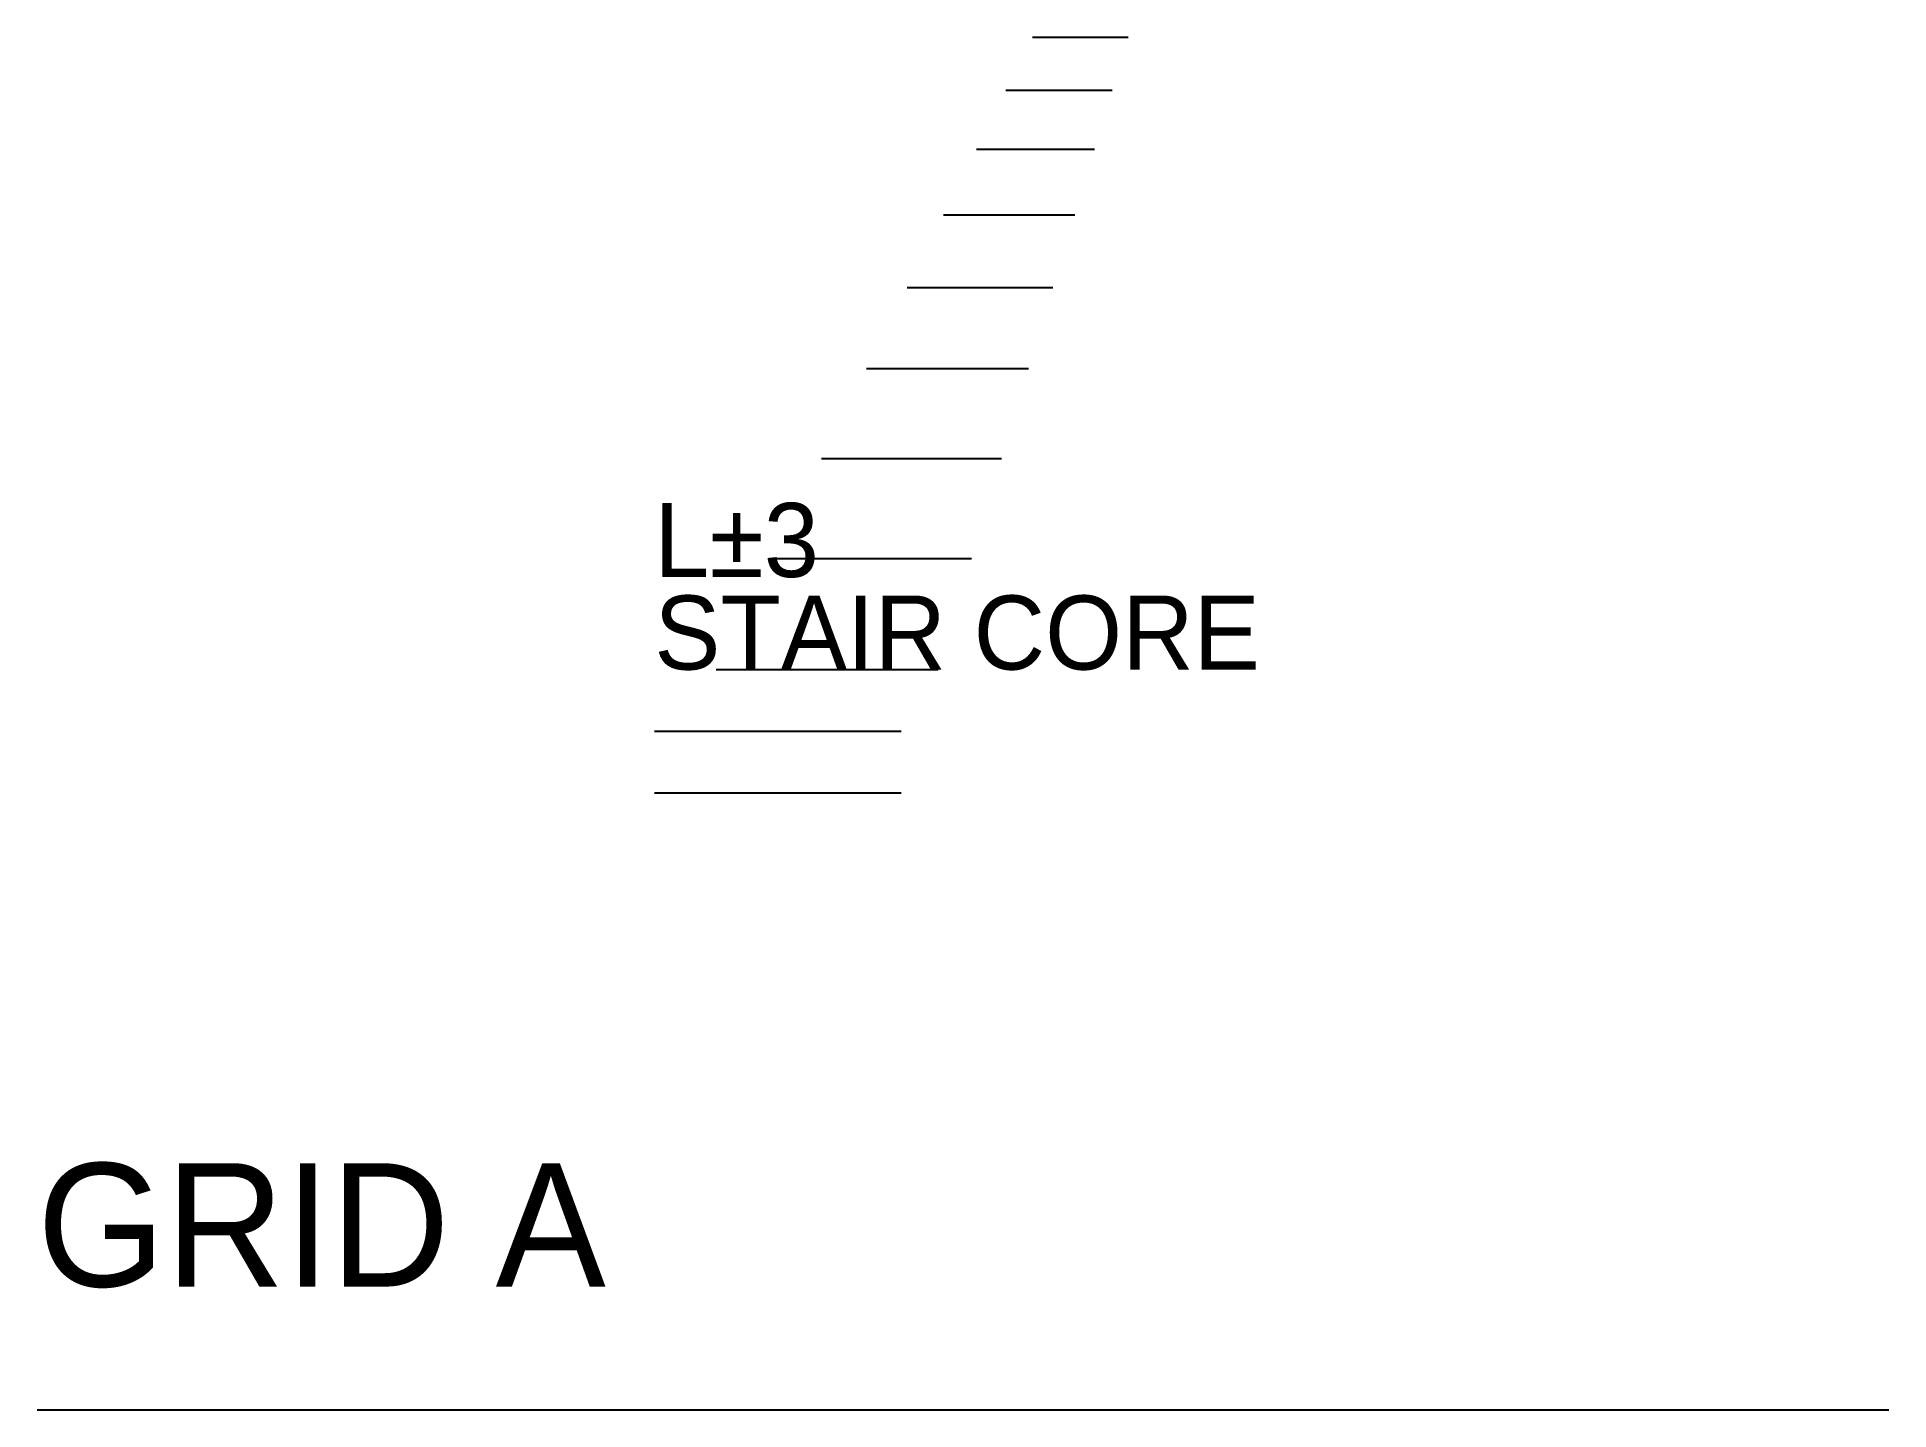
# Model space of a CAD drawing. Header units: feet. Extents: x 0 to 30, y 0 to 22.3.
import ezdxf

# ---------------------------------------------------------------- set-up
doc = ezdxf.new("R2010")
doc.units = ezdxf.units.FT
doc.layers.add('BLOCKS', color=5, linetype='Continuous')

# ---------------------------------------------------------------- blocks, each defined once
blk = doc.blocks.new('NEST_09')
at = {"layer": 'BLOCKS'}
blk.add_line((0, 0), (4, 0), dxfattribs=at)
blk = doc.blocks.new('NEST_08')
at = {"layer": 'BLOCKS'}
blk.add_line((0, 0), (4, 0), dxfattribs=at)
at = {"xscale": 0.9, "yscale": 0.9}
blk.add_blockref('NEST_09', (1, 2), dxfattribs=at)
blk = doc.blocks.new('NEST_07')
at = {"layer": 'BLOCKS'}
blk.add_line((0, 0), (4, 0), dxfattribs=at)
at = {"xscale": 0.9, "yscale": 0.9}
blk.add_blockref('NEST_08', (1, 2), dxfattribs=at)
blk = doc.blocks.new('NEST_06')
at = {"layer": 'BLOCKS'}
blk.add_line((0, 0), (4, 0), dxfattribs=at)
at = {"xscale": 0.9, "yscale": 0.9}
blk.add_blockref('NEST_07', (1, 2), dxfattribs=at)
blk = doc.blocks.new('NEST_05')
at = {"layer": 'BLOCKS'}
blk.add_line((0, 0), (4, 0), dxfattribs=at)
at = {"xscale": 0.9, "yscale": 0.9}
blk.add_blockref('NEST_06', (1, 2), dxfattribs=at)
blk = doc.blocks.new('NEST_04')
at = {"layer": 'BLOCKS'}
blk.add_line((0, 0), (4, 0), dxfattribs=at)
at = {"xscale": 0.9, "yscale": 0.9}
blk.add_blockref('NEST_05', (1, 2), dxfattribs=at)
blk = doc.blocks.new('NEST_03')
at = {"layer": 'BLOCKS'}
blk.add_line((0, 0), (4, 0), dxfattribs=at)
at = {"xscale": 0.9, "yscale": 0.9}
blk.add_blockref('NEST_04', (1, 2), dxfattribs=at)
blk = doc.blocks.new('NEST_02')
at = {"layer": 'BLOCKS'}
blk.add_line((0, 0), (4, 0), dxfattribs=at)
at = {"xscale": 0.9, "yscale": 0.9}
blk.add_blockref('NEST_03', (1, 2), dxfattribs=at)
blk = doc.blocks.new('NEST_01')
at = {"layer": 'BLOCKS'}
blk.add_line((0, 0), (4, 0), dxfattribs=at)
at = {"xscale": 0.9, "yscale": 0.9}
blk.add_blockref('NEST_02', (1, 2), dxfattribs=at)
blk = doc.blocks.new('NEST_00')
at = {"layer": 'BLOCKS', "color": 0}
blk.add_line((0, 1), (4, 1), dxfattribs=at)
at = {"layer": 'BLOCKS'}
blk.add_line((0, 0), (4, 0), dxfattribs=at)
at = {"xscale": 0.9, "yscale": 0.9}
blk.add_blockref('NEST_01', (1, 2), dxfattribs=at)
for tag, p in [('LEVEL', (0, 3.5)), ('ROOM', (0, 2))]:
    blk.add_attdef(tag, p, '', height=1.2)

msp = doc.modelspace()

# ---------------------------------------------------------------- linework, layer by layer
at = {"layer": 'BLOCKS'}
msp.add_line((0, 0), (30, 0), dxfattribs=at)

# ---------------------------------------------------------------- block references
at = {"layer": 'BLOCKS', "color": 4}
ref = msp.add_blockref('NEST_00', (10, 10), dxfattribs=at)
ref.add_attrib('ROOM', 'STAIR CORE', (10, 12), dxfattribs={"height": 1.2})
ref.add_attrib('LEVEL', 'L%%P3', (10, 13.5), dxfattribs={"height": 1.2})

# ---------------------------------------------------------------- texts
at = {"layer": 'BLOCKS'}
msp.add_text('GRID A', height=2, dxfattribs=at).set_placement((0, 2))

doc.saveas('drawing.dxf')
